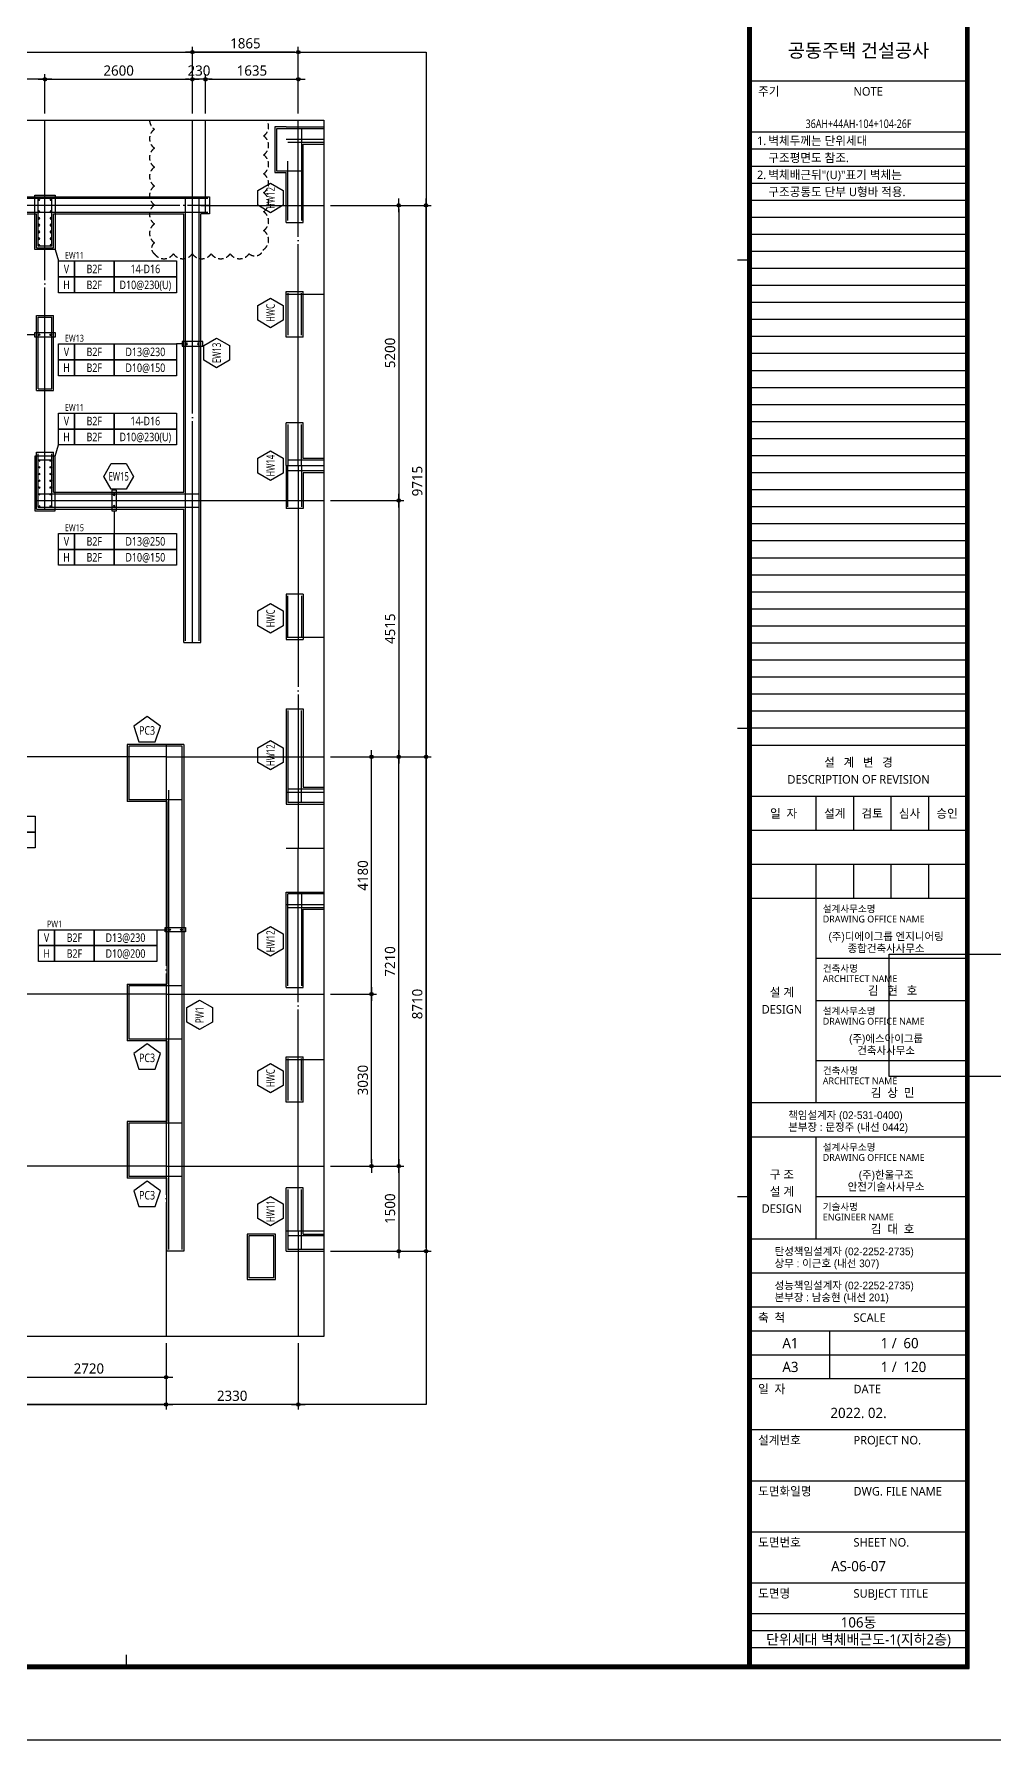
# Model space of a CAD drawing. Header units: millimetres. Extents: x 262481 to 2519995, y -394348 to 364571.
# Drawn here: x 305122 to 322032, y -352129 to -322080 of the extents above; entities that cross this region are included whole.
import ezdxf
from ezdxf.enums import TextEntityAlignment as Align
from ezdxf.xclip import XClip

# ---------------------------------------------------------------- set-up
doc = ezdxf.new("R2010")
doc.units = ezdxf.units.MM
doc.header["$LTSCALE"] = 65
doc.header["$XCLIPFRAME"] = 0
for name, pattern in [('CEN', [62, 60, -1, 0, -1]), ('FORM_고양장항A-1BL-S-성능$0$HID', [2.3, 1.5, -0.8]), ('XS-벽체$0$CEN', [62, 60, -1, 0, -1]), ('XS-벽체$0$HID', [2.3, 1.5, -0.8])]:
    doc.linetypes.add(name, pattern=pattern)
doc.layers.get('Defpoints').update_dxf_attribs({"color": 145})
for name, color, linetype in [('BAR', 2, 'Continuous'), ('BARR', 1, 'Continuous'), ('BOX', 7, 'Continuous'), ('CEN', 1, 'CEN'), ('DIM', 7, 'Continuous'), ('FORM_고양장항A-1BL-S-성능$0$FORM', 7, 'Continuous'), ('FORM_고양장항A-1BL-S-성능$0$FTEXT', 3, 'Continuous'), ('FORM_고양장항A-1BL-S-성능$0$TEXT', 3, 'Continuous'), ('FORM_고양장항A-1BL-S-성능$0$시흥장현 A-9BL(건축폼)$0$FORM TEXT', 7, 'Continuous'), ('LEADER', 7, 'Continuous'), ('M', 7, 'Continuous'), ('NAME-C', 1, 'Continuous'), ('NAME-W', 4, 'Continuous'), ('SEC', 11, 'Continuous'), ('TEXT-배근', 3, 'Continuous'), ('XS-벽체$0$BAR', 3, 'Continuous'), ('XS-벽체$0$CEN', 1, 'XS-벽체$0$CEN'), ('XS-벽체$0$WALL', 4, 'Continuous')]:
    doc.layers.add(name, color=color, linetype=linetype)
for name, color, linetype, plot in [('DEFPOINT', 144, 'Continuous', False), ('FORM_고양장항A-1BL-S-성능$0$DEFPOINT', 144, 'Continuous', False), ('XS-벽체$0$1215', 181, 'XS-벽체$0$HID', False)]:
    doc.layers.add(name, color=color, linetype=linetype, plot=plot)
doc.layers.add('TEXT', color=3, linetype='Continuous', lineweight=9)
doc.styles.add('FORM_고양장항A-1BL-S-성능$0$맑은고딕', font='malgun.ttf')
doc.styles.add('FORM_고양장항A-1BL-S-성능$0$시흥장현 A-9BL(건축폼)$0$FORM-의정부고산(건축)$0$돋움', font='Dotum.ttf')
doc.styles.add('맑은고딕', font='malgun.ttf')
doc.dimstyles.new('DIM_60', dxfattribs={"dimscale": 60, "dimtxt": 3, "dimasz": 1, "dimexe": 1.5, "dimexo": 2, "dimgap": 1, "dimtad": 1, "dimdec": 0, "dimzin": 0, "dimdsep": 46, "dimtxsty": '맑은고딕', "dimblk1": 'DIMDOT', "dimblk2": 'DIMDOT', "dimsah": 1, "dimcen": 0.09, "dimdle": 2, "dimclrd": 7, "dimclre": 7, "dimclrt": 3, "dimadec": 0, "dimazin": 0, "dimtfac": 1, "dimtdec": 0, "dimtix": 1, "dimtmove": 2, "dimatfit": 3, "dimldrblk": 'DIMDOT', "dimfxl": 0, "dimtolj": 1, "dimtzin": 0, "dimarcsym": 0})
picture_1 = doc.add_image_def('image1.jpg', size_in_pixel=(2126, 2126))

# ---------------------------------------------------------------- blocks, each defined once
blk = doc.blocks.new('XS-벽체', base_point=(1093553, 0))
at = {"layer": 'XS-벽체$0$1215'}
blk.add_lwpolyline([(99056, 525503, 0.520567), (99056, 525170, 0.520567), (99056, 524836, 0.520567), (99056, 524503, 0.520567), (99056, 524170, 0.520567), (99056, 523836, 0.520567), (99056, 523503, 0.520567), (99056, 523170, 0.520567), (99056, 522836, 0.520567), (99056, 522503, 0.520567), (99056, 522170, 0.520567), (99056, 521836, 0.520567), (99056, 521503, 0.520567), (99056, 521309, 0.520567), (99390, 521309, 0.520567), (99723, 521309, 0.520567), (100056, 521309, 0.520567), (100390, 521309, 0.520567), (100723, 521309, 0.520567), (100981, 521385, 0.520567), (100981, 521718, 0.520567), (100981, 522051, 0.520567), (100981, 522385, 0.520567), (100981, 522718, 0.520567), (100981, 523051, 0.520567), (100981, 523385, 0.520567), (100981, 523718, 0.520567), (100981, 524051, 0.520567), (100981, 524385, 0.520567), (100981, 524718, 0.520567), (100981, 525051, 0.520567), (100981, 525385, 0.520567)], format="xyb", dxfattribs=at)
at = {"layer": 'XS-벽체$0$BAR'}
for p, q in [((101206, 523513), (101206, 522773)), ((102806, 523513), (101206, 523513)), ((101646, 523513), (101646, 521893)), ((101406, 523273), (102806, 523273)), ((101406, 521893), (101406, 522943)), ((101206, 522773), (101646, 522773)), ((99996, 522283), (91606, 522283)), ((97006, 521443), (97006, 522283)), ((97246, 521443), (97246, 522283)), ((99606, 514493), (99606, 522283)), ((99846, 514493), (99846, 522283)), ((91606, 522043), (99996, 522043)), ((101406, 520613), (101406, 519873)), ((101646, 519873), (101646, 520613)), ((97006, 518933), (97006, 520193)), ((97246, 518933), (97246, 520193)), ((101406, 518303), (101406, 517578)), ((101646, 517578), (101646, 518303)), ((97006, 516843), (97006, 517783)), ((97246, 516843), (97246, 517783)), ((110771, 517673), (101406, 517673)), ((101406, 516853), (101406, 517578)), ((110771, 517483), (101406, 517483)), ((101646, 517578), (101646, 516853)), ((97006, 517083), (99846, 517083)), ((97006, 516843), (99846, 516843)), ((101406, 514543), (101406, 515283)), ((101646, 515283), (101646, 514543)), ((101406, 513263), (101406, 511643)), ((101646, 511643), (101646, 513263)), ((99546, 512633), (98606, 512633)), ((98606, 512633), (98606, 511693)), ((99546, 503768), (99546, 512633)), ((99546, 511693), (99546, 512633)), ((99306, 511863), (99306, 503768)), ((101406, 511883), (102806, 511883)), ((99546, 511693), (98606, 511693)), ((102806, 511643), (101406, 511643)), ((101406, 508413), (101406, 510033)), ((102806, 510033), (101406, 510033)), ((101646, 510033), (101646, 508413)), ((101406, 509793), (102806, 509793)), ((99546, 508413), (98606, 508413)), ((98606, 508413), (98606, 507473)), ((99546, 507473), (98606, 507473)), ((101406, 507133), (101406, 506393)), ((101646, 506393), (101646, 507133)), ((99546, 505993), (98606, 505993)), ((98606, 505993), (98606, 505053)), ((99546, 505053), (98606, 505053)), ((101406, 504823), (101406, 503768)), ((101646, 503768), (101646, 504823)), ((101161, 504008), (100721, 504008)), ((100721, 504008), (100721, 503268)), ((101161, 503268), (101161, 504008)), ((110771, 504008), (101406, 504008)), ((110771, 503768), (101406, 503768)), ((101161, 503268), (100721, 503268))]:
    blk.add_line(p, q, dxfattribs=at)
at = {"layer": 'XS-벽체$0$CEN'}
for p, q in [((99956, 522013), (99956, 531418)), ((101591, 517578), (101591, 524318)), ((101376, 523328), (103051, 523328)), ((97126, 516813), (97126, 522313)), ((99726, 514463), (99726, 522313)), ((91576, 522163), (100026, 522163)), ((101376, 520598), (103425, 520598)), ((101376, 517578), (110801, 517578)), ((101376, 517578), (110801, 517578)), ((101591, 517578), (101591, 510838)), ((96976, 516963), (99876, 516963)), ((101376, 514558), (103425, 514558)), ((99261, 512663), (99261, 503738)), ((99261, 512448), (93221, 512448)), ((101376, 511828), (103051, 511828)), ((101376, 510838), (110801, 510838)), ((101376, 510838), (110801, 510838)), ((101591, 504098), (101591, 510838)), ((101376, 509848), (103051, 509848)), ((99261, 508268), (95541, 508268)), ((101376, 507118), (103425, 507118)), ((99261, 505238), (93221, 505238)), ((101376, 504098), (110801, 504098))]:
    blk.add_line(p, q, dxfattribs=at)
at = {"layer": 'XS-벽체$0$WALL'}
for p, q in [((101376, 523543), (101176, 523543)), ((101176, 523543), (101176, 522743)), ((101376, 523543), (102536, 523543)), ((101676, 521863), (101676, 523243)), ((101676, 523243), (102836, 523243)), ((101176, 522743), (101376, 522743)), ((101376, 521863), (101376, 522743)), ((91576, 522313), (100026, 522313)), ((100026, 522313), (100026, 522013)), ((94776, 522013), (96976, 522013)), ((96976, 521413), (96976, 522013)), ((97276, 522013), (99576, 522013)), ((97276, 521413), (97276, 522013)), ((99576, 517113), (99576, 522013)), ((99876, 514463), (99876, 522013)), ((100026, 522013), (99876, 522013)), ((101376, 521863), (101676, 521863)), ((96976, 521413), (97276, 521413)), ((101376, 520643), (101676, 520643)), ((101376, 519843), (101376, 520643)), ((101676, 519843), (101676, 520643)), ((96976, 518903), (96976, 520223)), ((96976, 520223), (97276, 520223)), ((97276, 518903), (97276, 520223)), ((101676, 519843), (101376, 519843)), ((96976, 518903), (97276, 518903)), ((101676, 518333), (101376, 518333)), ((101376, 517578), (101376, 518333)), ((101676, 517703), (101676, 518333)), ((96976, 516813), (96976, 517813)), ((96976, 517813), (97276, 517813)), ((97276, 517113), (97276, 517813)), ((101376, 517578), (101376, 516823)), ((105871, 517703), (101676, 517703)), ((105871, 517453), (101676, 517453)), ((101676, 517453), (101676, 516823)), ((97276, 517113), (99576, 517113)), ((96976, 516813), (99576, 516813)), ((99576, 514463), (99576, 516813)), ((101676, 516823), (101376, 516823)), ((101676, 515313), (101376, 515313)), ((101376, 515313), (101376, 514513)), ((101676, 515313), (101676, 514513)), ((99576, 514463), (99876, 514463)), ((101376, 514513), (101676, 514513)), ((101376, 513293), (101676, 513293)), ((101376, 513293), (101376, 511613)), ((101676, 513293), (101676, 511913)), ((99576, 512663), (98576, 512663)), ((98576, 512663), (98576, 511663)), ((99576, 512663), (99576, 503738)), ((101676, 511913), (102836, 511913)), ((99276, 511663), (98576, 511663)), ((99276, 511663), (99276, 508443)), ((101376, 511613), (102536, 511613)), ((101376, 508383), (101376, 510063)), ((101376, 510063), (102536, 510063)), ((101676, 508383), (101676, 509763)), ((101676, 509763), (102836, 509763)), ((98576, 508443), (99276, 508443)), ((98576, 508443), (98576, 507443)), ((101376, 508383), (101676, 508383)), ((99276, 507443), (98576, 507443)), ((99276, 507443), (99276, 506023)), ((101376, 507163), (101676, 507163)), ((101376, 506363), (101376, 507163)), ((101676, 506363), (101676, 507163)), ((101676, 506363), (101376, 506363)), ((98576, 506023), (98576, 505023)), ((99276, 506023), (98576, 506023)), ((99276, 505023), (98576, 505023)), ((99276, 503738), (99276, 505023)), ((101676, 504853), (101376, 504853)), ((101376, 503738), (101376, 504853)), ((101676, 504038), (101676, 504853)), ((101191, 504038), (100691, 504038)), ((100691, 504038), (100691, 503238)), ((101191, 503238), (101191, 504038)), ((101676, 504038), (105871, 504038)), ((99576, 503738), (99276, 503738)), ((101376, 503738), (108491, 503738)), ((100691, 503238), (101191, 503238))]:
    blk.add_line(p, q, dxfattribs=at)
blk = doc.blocks.new('DIMDOT')
at = {"layer": 'DIM', "linetype": 'Continuous'}
blk.add_line((-2, 0), (2, 0), dxfattribs=at)
for radius in [0.5, 0.25]:
    blk.add_circle((0, 0), radius, dxfattribs=at)
blk = doc.blocks.new('*D189')
at = {"layer": 'Defpoints', "color": 0, "linetype": 'Continuous', "transparency": 16777216}
for p in [(301407, -345021), (307447, -345021), (307447, -346221)]:
    blk.add_point(p, dxfattribs=at)
at = {"layer": 'DIM', "color": 7, "linetype": 'Continuous', "lineweight": -2, "transparency": 16777216}
for p, q in [((301407, -345141), (301407, -346311)), ((307447, -345141), (307447, -346311)), ((301467, -346221), (307387, -346221))]:
    blk.add_line(p, q, dxfattribs=at)
at = {"layer": 'DIM', "color": 7, "linetype": 'Continuous', "lineweight": -2, "transparency": 16777216, "xscale": 60, "yscale": 60, "zscale": 60, "rotation": 180}
blk.add_blockref('DIMDOT', (301407, -346221), dxfattribs=at)
at = {"layer": 'DIM', "color": 7, "linetype": 'Continuous', "lineweight": -2, "transparency": 16777216, "xscale": 60, "yscale": 60, "zscale": 60}
blk.add_blockref('DIMDOT', (307447, -346221), dxfattribs=at)
at = {"layer": 'DIM', "color": 3, "linetype": 'Continuous', "transparency": 16777216, "insert": (304427, -346068), "char_height": 180, "attachment_point": 5, "style": '맑은고딕'}
blk.add_mtext('\\A1;6040', dxfattribs=at)
blk = doc.blocks.new('*D190')
at = {"layer": 'Defpoints', "color": 0, "linetype": 'Continuous', "transparency": 16777216}
for p in [(304727, -345021), (307447, -345021), (307447, -345741)]:
    blk.add_point(p, dxfattribs=at)
at = {"layer": 'DIM', "color": 7, "linetype": 'Continuous', "lineweight": -2, "transparency": 16777216}
for p, q in [((304727, -345141), (304727, -345831)), ((307447, -345141), (307447, -345831)), ((304787, -345741), (307387, -345741))]:
    blk.add_line(p, q, dxfattribs=at)
at = {"layer": 'DIM', "color": 7, "linetype": 'Continuous', "lineweight": -2, "transparency": 16777216, "xscale": 60, "yscale": 60, "zscale": 60, "rotation": 180}
blk.add_blockref('DIMDOT', (304727, -345741), dxfattribs=at)
at = {"layer": 'DIM', "color": 7, "linetype": 'Continuous', "lineweight": -2, "transparency": 16777216, "xscale": 60, "yscale": 60, "zscale": 60}
blk.add_blockref('DIMDOT', (307447, -345741), dxfattribs=at)
at = {"layer": 'DIM', "color": 3, "linetype": 'Continuous', "transparency": 16777216, "insert": (306087, -345588), "char_height": 180, "attachment_point": 5, "style": '맑은고딕'}
blk.add_mtext('\\A1;2720', dxfattribs=at)
blk = doc.blocks.new('*D192')
at = {"layer": 'Defpoints', "color": 0, "linetype": 'Continuous', "transparency": 16777216}
for p in [(307447, -345021), (309777, -345021), (307447, -346221)]:
    blk.add_point(p, dxfattribs=at)
at = {"layer": 'DIM', "color": 7, "linetype": 'Continuous', "lineweight": -2, "transparency": 16777216}
for p, q in [((307447, -345141), (307447, -346311)), ((309777, -345141), (309777, -346311)), ((309717, -346221), (307507, -346221))]:
    blk.add_line(p, q, dxfattribs=at)
at = {"layer": 'DIM', "color": 7, "linetype": 'Continuous', "lineweight": -2, "transparency": 16777216, "xscale": 60, "yscale": 60, "zscale": 60, "rotation": 180}
blk.add_blockref('DIMDOT', (307447, -346221), dxfattribs=at)
at = {"layer": 'DIM', "color": 7, "linetype": 'Continuous', "lineweight": -2, "transparency": 16777216, "xscale": 60, "yscale": 60, "zscale": 60}
blk.add_blockref('DIMDOT', (309777, -346221), dxfattribs=at)
at = {"layer": 'DIM', "color": 3, "linetype": 'Continuous', "transparency": 16777216, "insert": (308612, -346068), "char_height": 180, "attachment_point": 5, "style": '맑은고딕'}
blk.add_mtext('\\A1;2330', dxfattribs=at)
blk = doc.blocks.new('*D193')
at = {"layer": 'Defpoints', "color": 0, "linetype": 'Continuous', "transparency": 16777216}
for p in [(310227, -334811), (312027, -334811), (310227, -343521)]:
    blk.add_point(p, dxfattribs=at)
at = {"layer": 'DIM', "color": 7, "linetype": 'Continuous', "lineweight": -2, "transparency": 16777216}
for p, q in [((310347, -334811), (312117, -334811)), ((312027, -343461), (312027, -334871)), ((310347, -343521), (312117, -343521))]:
    blk.add_line(p, q, dxfattribs=at)
at = {"layer": 'DIM', "color": 7, "linetype": 'Continuous', "lineweight": -2, "transparency": 16777216, "xscale": 60, "yscale": 60, "zscale": 60}
for p, rotation in [((312027, -334811), 90), ((312027, -343521), 270)]:
    blk.add_blockref('DIMDOT', p, dxfattribs=dict(at, rotation=rotation))
at = {"layer": 'DIM', "color": 3, "linetype": 'Continuous', "transparency": 16777216, "insert": (311874, -339166), "char_height": 180, "attachment_point": 5, "rotation": 90, "style": '맑은고딕'}
blk.add_mtext('\\A1;8710', dxfattribs=at)
blk = doc.blocks.new('*D194')
at = {"layer": 'Defpoints', "color": 0, "linetype": 'Continuous', "transparency": 16777216}
for p in [(310227, -334811), (311547, -334811), (310227, -342021)]:
    blk.add_point(p, dxfattribs=at)
at = {"layer": 'DIM', "color": 7, "linetype": 'Continuous', "lineweight": -2, "transparency": 16777216}
for p, q in [((310347, -334811), (311637, -334811)), ((311547, -341961), (311547, -334871)), ((310347, -342021), (311637, -342021))]:
    blk.add_line(p, q, dxfattribs=at)
at = {"layer": 'DIM', "color": 7, "linetype": 'Continuous', "lineweight": -2, "transparency": 16777216, "xscale": 60, "yscale": 60, "zscale": 60}
for p, rotation in [((311547, -334811), 90), ((311547, -342021), 270)]:
    blk.add_blockref('DIMDOT', p, dxfattribs=dict(at, rotation=rotation))
at = {"layer": 'DIM', "color": 3, "linetype": 'Continuous', "transparency": 16777216, "insert": (311394, -338416), "char_height": 180, "attachment_point": 5, "rotation": 90, "style": '맑은고딕'}
blk.add_mtext('\\A1;7210', dxfattribs=at)
blk = doc.blocks.new('*D195')
at = {"layer": 'Defpoints', "color": 0, "linetype": 'Continuous', "transparency": 16777216}
for p in [(310227, -342021), (310227, -343521), (311547, -343521)]:
    blk.add_point(p, dxfattribs=at)
at = {"layer": 'DIM', "color": 7, "linetype": 'Continuous', "lineweight": -2, "transparency": 16777216}
for p, q in [((310347, -342021), (311637, -342021)), ((311547, -342081), (311547, -343461)), ((310347, -343521), (311637, -343521))]:
    blk.add_line(p, q, dxfattribs=at)
at = {"layer": 'DIM', "color": 7, "linetype": 'Continuous', "lineweight": -2, "transparency": 16777216, "xscale": 60, "yscale": 60, "zscale": 60}
for p, rotation in [((311547, -342021), 90), ((311547, -343521), 270)]:
    blk.add_blockref('DIMDOT', p, dxfattribs=dict(at, rotation=rotation))
at = {"layer": 'DIM', "color": 3, "linetype": 'Continuous', "transparency": 16777216, "insert": (311394, -342771), "char_height": 180, "attachment_point": 5, "rotation": 90, "style": '맑은고딕'}
blk.add_mtext('\\A1;1500', dxfattribs=at)
blk = doc.blocks.new('*D196')
at = {"layer": 'Defpoints', "color": 0, "linetype": 'Continuous', "transparency": 16777216}
for p in [(310227, -338991), (311067, -338991), (310227, -342021)]:
    blk.add_point(p, dxfattribs=at)
at = {"layer": 'DIM', "color": 7, "linetype": 'Continuous', "lineweight": -2, "transparency": 16777216}
for p, q in [((310347, -338991), (311157, -338991)), ((311067, -341961), (311067, -339051)), ((310347, -342021), (311157, -342021))]:
    blk.add_line(p, q, dxfattribs=at)
at = {"layer": 'DIM', "color": 7, "linetype": 'Continuous', "lineweight": -2, "transparency": 16777216, "xscale": 60, "yscale": 60, "zscale": 60}
for p, rotation in [((311067, -338991), 90), ((311067, -342021), 270)]:
    blk.add_blockref('DIMDOT', p, dxfattribs=dict(at, rotation=rotation))
at = {"layer": 'DIM', "color": 3, "linetype": 'Continuous', "transparency": 16777216, "insert": (310914, -340506), "char_height": 180, "attachment_point": 5, "rotation": 90, "style": '맑은고딕'}
blk.add_mtext('\\A1;3030', dxfattribs=at)
blk = doc.blocks.new('*D197')
at = {"layer": 'Defpoints', "color": 0, "linetype": 'Continuous', "transparency": 16777216}
for p in [(310227, -334811), (311067, -334811), (310227, -338991)]:
    blk.add_point(p, dxfattribs=at)
at = {"layer": 'DIM', "color": 7, "linetype": 'Continuous', "lineweight": -2, "transparency": 16777216}
for p, q in [((310347, -334811), (311157, -334811)), ((311067, -338931), (311067, -334871)), ((310347, -338991), (311157, -338991))]:
    blk.add_line(p, q, dxfattribs=at)
at = {"layer": 'DIM', "color": 7, "linetype": 'Continuous', "lineweight": -2, "transparency": 16777216, "xscale": 60, "yscale": 60, "zscale": 60}
for p, rotation in [((311067, -334811), 90), ((311067, -338991), 270)]:
    blk.add_blockref('DIMDOT', p, dxfattribs=dict(at, rotation=rotation))
at = {"layer": 'DIM', "color": 3, "linetype": 'Continuous', "transparency": 16777216, "insert": (310914, -336901), "char_height": 180, "attachment_point": 5, "rotation": 90, "style": '맑은고딕'}
blk.add_mtext('\\A1;4180', dxfattribs=at)
blk = doc.blocks.new('*D209')
at = {"layer": 'Defpoints', "color": 0, "linetype": 'Continuous', "transparency": 16777216}
for p in [(307912, -322396), (299912, -323596), (307912, -323596)]:
    blk.add_point(p, dxfattribs=at)
at = {"layer": 'DIM', "color": 7, "linetype": 'Continuous', "lineweight": -2, "transparency": 16777216}
for p, q in [((299912, -323476), (299912, -322306)), ((299972, -322396), (307852, -322396)), ((307912, -323476), (307912, -322306))]:
    blk.add_line(p, q, dxfattribs=at)
at = {"layer": 'DIM', "color": 7, "linetype": 'Continuous', "lineweight": -2, "transparency": 16777216, "xscale": 60, "yscale": 60, "zscale": 60, "rotation": 180}
blk.add_blockref('DIMDOT', (299912, -322396), dxfattribs=at)
at = {"layer": 'DIM', "color": 7, "linetype": 'Continuous', "lineweight": -2, "transparency": 16777216, "xscale": 60, "yscale": 60, "zscale": 60}
blk.add_blockref('DIMDOT', (307912, -322396), dxfattribs=at)
at = {"layer": 'DIM', "color": 3, "linetype": 'Continuous', "transparency": 16777216, "insert": (303912, -322243), "char_height": 180, "attachment_point": 5, "style": '맑은고딕'}
blk.add_mtext('\\A1;8000', dxfattribs=at)
blk = doc.blocks.new('*D210')
at = {"layer": 'Defpoints', "color": 0, "linetype": 'Continuous', "transparency": 16777216}
for p in [(307912, -322876), (305312, -323596), (307912, -323596)]:
    blk.add_point(p, dxfattribs=at)
at = {"layer": 'DIM', "color": 7, "linetype": 'Continuous', "lineweight": -2, "transparency": 16777216}
for p, q in [((305312, -323476), (305312, -322786)), ((305372, -322876), (307852, -322876)), ((307912, -323476), (307912, -322786))]:
    blk.add_line(p, q, dxfattribs=at)
at = {"layer": 'DIM', "color": 7, "linetype": 'Continuous', "lineweight": -2, "transparency": 16777216, "xscale": 60, "yscale": 60, "zscale": 60, "rotation": 180}
blk.add_blockref('DIMDOT', (305312, -322876), dxfattribs=at)
at = {"layer": 'DIM', "color": 7, "linetype": 'Continuous', "lineweight": -2, "transparency": 16777216, "xscale": 60, "yscale": 60, "zscale": 60}
blk.add_blockref('DIMDOT', (307912, -322876), dxfattribs=at)
at = {"layer": 'DIM', "color": 3, "linetype": 'Continuous', "transparency": 16777216, "insert": (306612, -322723), "char_height": 180, "attachment_point": 5, "style": '맑은고딕'}
blk.add_mtext('\\A1;2600', dxfattribs=at)
blk = doc.blocks.new('*D211')
at = {"layer": 'Defpoints', "color": 0, "linetype": 'Continuous', "transparency": 16777216}
for p in [(302812, -322876), (302812, -323596), (305312, -323596)]:
    blk.add_point(p, dxfattribs=at)
at = {"layer": 'DIM', "color": 7, "linetype": 'Continuous', "lineweight": -2, "transparency": 16777216}
for p, q in [((302812, -323476), (302812, -322786)), ((305252, -322876), (302872, -322876)), ((305312, -323476), (305312, -322786))]:
    blk.add_line(p, q, dxfattribs=at)
at = {"layer": 'DIM', "color": 7, "linetype": 'Continuous', "lineweight": -2, "transparency": 16777216, "xscale": 60, "yscale": 60, "zscale": 60, "rotation": 180}
blk.add_blockref('DIMDOT', (302812, -322876), dxfattribs=at)
at = {"layer": 'DIM', "color": 7, "linetype": 'Continuous', "lineweight": -2, "transparency": 16777216, "xscale": 60, "yscale": 60, "zscale": 60}
blk.add_blockref('DIMDOT', (305312, -322876), dxfattribs=at)
at = {"layer": 'DIM', "color": 3, "linetype": 'Continuous', "transparency": 16777216, "insert": (304062, -322723), "char_height": 180, "attachment_point": 5, "style": '맑은고딕'}
blk.add_mtext('\\A1;2500', dxfattribs=at)
blk = doc.blocks.new('*D212')
at = {"layer": 'Defpoints', "color": 0, "linetype": 'Continuous', "transparency": 16777216}
for p in [(307912, -322396), (307912, -323596), (309777, -323596)]:
    blk.add_point(p, dxfattribs=at)
at = {"layer": 'DIM', "color": 7, "linetype": 'Continuous', "lineweight": -2, "transparency": 16777216}
for p, q in [((307912, -323476), (307912, -322306)), ((309717, -322396), (307972, -322396)), ((309777, -323476), (309777, -322306))]:
    blk.add_line(p, q, dxfattribs=at)
at = {"layer": 'DIM', "color": 7, "linetype": 'Continuous', "lineweight": -2, "transparency": 16777216, "xscale": 60, "yscale": 60, "zscale": 60, "rotation": 180}
blk.add_blockref('DIMDOT', (307912, -322396), dxfattribs=at)
at = {"layer": 'DIM', "color": 7, "linetype": 'Continuous', "lineweight": -2, "transparency": 16777216, "xscale": 60, "yscale": 60, "zscale": 60}
blk.add_blockref('DIMDOT', (309777, -322396), dxfattribs=at)
at = {"layer": 'DIM', "color": 3, "linetype": 'Continuous', "transparency": 16777216, "insert": (308845, -322243), "char_height": 180, "attachment_point": 5, "style": '맑은고딕'}
blk.add_mtext('\\A1;1865', dxfattribs=at)
blk = doc.blocks.new('*D213')
at = {"layer": 'Defpoints', "color": 0, "linetype": 'Continuous', "transparency": 16777216}
for p in [(307912, -322876), (307912, -323596), (308142, -323596)]:
    blk.add_point(p, dxfattribs=at)
at = {"layer": 'DIM', "color": 7, "linetype": 'Continuous', "lineweight": -2, "transparency": 16777216}
for p, q in [((307852, -322876), (307792, -322876)), ((307912, -323476), (307912, -322786)), ((308142, -322876), (307912, -322876)), ((308142, -323476), (308142, -322786)), ((308202, -322876), (308262, -322876))]:
    blk.add_line(p, q, dxfattribs=at)
at = {"layer": 'DIM', "color": 7, "linetype": 'Continuous', "lineweight": -2, "transparency": 16777216, "xscale": 60, "yscale": 60, "zscale": 60}
blk.add_blockref('DIMDOT', (307912, -322876), dxfattribs=at)
at = {"layer": 'DIM', "color": 7, "linetype": 'Continuous', "lineweight": -2, "transparency": 16777216, "xscale": 60, "yscale": 60, "zscale": 60, "rotation": 180}
blk.add_blockref('DIMDOT', (308142, -322876), dxfattribs=at)
at = {"layer": 'DIM', "color": 3, "linetype": 'Continuous', "transparency": 16777216, "insert": (308027, -322723), "char_height": 180, "attachment_point": 5, "style": '맑은고딕'}
blk.add_mtext('\\A1;230', dxfattribs=at)
blk = doc.blocks.new('*D214')
at = {"layer": 'Defpoints', "color": 0, "linetype": 'Continuous', "transparency": 16777216}
for p in [(309777, -322876), (308142, -323596), (309777, -323596)]:
    blk.add_point(p, dxfattribs=at)
at = {"layer": 'DIM', "color": 7, "linetype": 'Continuous', "lineweight": -2, "transparency": 16777216}
for p, q in [((308142, -323476), (308142, -322786)), ((308202, -322876), (309717, -322876)), ((309777, -323476), (309777, -322786))]:
    blk.add_line(p, q, dxfattribs=at)
at = {"layer": 'DIM', "color": 7, "linetype": 'Continuous', "lineweight": -2, "transparency": 16777216, "xscale": 60, "yscale": 60, "zscale": 60, "rotation": 180}
blk.add_blockref('DIMDOT', (308142, -322876), dxfattribs=at)
at = {"layer": 'DIM', "color": 7, "linetype": 'Continuous', "lineweight": -2, "transparency": 16777216, "xscale": 60, "yscale": 60, "zscale": 60}
blk.add_blockref('DIMDOT', (309777, -322876), dxfattribs=at)
at = {"layer": 'DIM', "color": 3, "linetype": 'Continuous', "transparency": 16777216, "insert": (308960, -322723), "char_height": 180, "attachment_point": 5, "style": '맑은고딕'}
blk.add_mtext('\\A1;1635', dxfattribs=at)
blk = doc.blocks.new('*D253')
at = {"layer": 'Defpoints', "color": 0, "linetype": 'Continuous', "transparency": 16777216}
for p in [(310227, -325096), (312027, -325096), (310227, -334811)]:
    blk.add_point(p, dxfattribs=at)
at = {"layer": 'DIM', "color": 7, "linetype": 'Continuous', "lineweight": -2, "transparency": 16777216}
for p, q in [((310347, -325096), (312117, -325096)), ((312027, -334751), (312027, -325156)), ((310347, -334811), (312117, -334811))]:
    blk.add_line(p, q, dxfattribs=at)
at = {"layer": 'DIM', "color": 7, "linetype": 'Continuous', "lineweight": -2, "transparency": 16777216, "xscale": 60, "yscale": 60, "zscale": 60}
for p, rotation in [((312027, -325096), 90), ((312027, -334811), 270)]:
    blk.add_blockref('DIMDOT', p, dxfattribs=dict(at, rotation=rotation))
at = {"layer": 'DIM', "color": 3, "linetype": 'Continuous', "transparency": 16777216, "insert": (311874, -329954), "char_height": 180, "attachment_point": 5, "rotation": 90, "style": '맑은고딕'}
blk.add_mtext('\\A1;9715', dxfattribs=at)
blk = doc.blocks.new('*D254')
at = {"layer": 'Defpoints', "color": 0, "linetype": 'Continuous', "transparency": 16777216}
for p in [(310227, -325096), (310227, -330296), (311547, -330296)]:
    blk.add_point(p, dxfattribs=at)
at = {"layer": 'DIM', "color": 7, "linetype": 'Continuous', "lineweight": -2, "transparency": 16777216}
for p, q in [((310347, -325096), (311637, -325096)), ((311547, -325156), (311547, -330236)), ((310347, -330296), (311637, -330296))]:
    blk.add_line(p, q, dxfattribs=at)
at = {"layer": 'DIM', "color": 7, "linetype": 'Continuous', "lineweight": -2, "transparency": 16777216, "xscale": 60, "yscale": 60, "zscale": 60}
for p, rotation in [((311547, -325096), 90), ((311547, -330296), 270)]:
    blk.add_blockref('DIMDOT', p, dxfattribs=dict(at, rotation=rotation))
at = {"layer": 'DIM', "color": 3, "linetype": 'Continuous', "transparency": 16777216, "insert": (311394, -327696), "char_height": 180, "attachment_point": 5, "rotation": 90, "style": '맑은고딕'}
blk.add_mtext('\\A1;5200', dxfattribs=at)
blk = doc.blocks.new('*D264')
at = {"layer": 'Defpoints', "color": 0, "linetype": 'Continuous', "transparency": 16777216}
for p in [(310227, -330296), (310227, -334811), (311547, -334811)]:
    blk.add_point(p, dxfattribs=at)
at = {"layer": 'DIM', "color": 7, "linetype": 'Continuous', "lineweight": -2, "transparency": 16777216}
for p, q in [((310347, -330296), (311637, -330296)), ((311547, -330356), (311547, -334751)), ((310347, -334811), (311637, -334811))]:
    blk.add_line(p, q, dxfattribs=at)
at = {"layer": 'DIM', "color": 7, "linetype": 'Continuous', "lineweight": -2, "transparency": 16777216, "xscale": 60, "yscale": 60, "zscale": 60}
for p, rotation in [((311547, -330296), 90), ((311547, -334811), 270)]:
    blk.add_blockref('DIMDOT', p, dxfattribs=dict(at, rotation=rotation))
at = {"layer": 'DIM', "color": 3, "linetype": 'Continuous', "transparency": 16777216, "insert": (311394, -332554), "char_height": 180, "attachment_point": 5, "rotation": 90, "style": '맑은고딕'}
blk.add_mtext('\\A1;4515', dxfattribs=at)
blk = doc.blocks.new('주기')
at = {"layer": 'TEXT', "style": '맑은고딕'}
for s, p in [('1.', (100, -150)), ('벽체두께는 단위세대', (300, -150)), ('구조평면도 참조.', (300, -450)), ('2.', (100, -750)), ('벽체배근뒤"(U)"표기 벽체는 ', (300, -750)), ('구조공통도 단부 U형바 적용.', (300, -1050))]:
    blk.add_text(s, height=150, dxfattribs=at).set_placement(p, align=Align.MIDDLE_LEFT)
blk = doc.blocks.new('BAR')
at = {"layer": 'BARR'}
h = blk.add_hatch(color=256, dxfattribs=at)
edge = h.paths.add_edge_path()
edge.add_arc((0, 0), 15, 0, 360)
blk.add_circle((0, 0), 15, dxfattribs=at)
blk = doc.blocks.new('FORM_고양장항A-1BL-S-성능')
at = {"layer": 'FORM_고양장항A-1BL-S-성능$0$DEFPOINT', "linetype": 'FORM_고양장항A-1BL-S-성능$0$HID'}
for p, q in [((820, 467), (757, 467)), ((820, 457), (757, 457)), ((820, 447), (757, 447)), ((820, 437), (757, 437)), ((820, 427), (757, 427)), ((820, 417), (757, 417)), ((820, 407), (757, 407)), ((820, 397), (757, 397)), ((820, 387), (757, 387)), ((820, 377), (757, 377)), ((820, 367), (757, 367)), ((820, 357), (757, 357)), ((820, 347), (757, 347)), ((820, 337), (757, 337)), ((820, 327), (757, 327)), ((820, 317), (757, 317)), ((820, 307), (757, 307)), ((820, 297), (757, 297)), ((820, 37), (757, 37)), ((820, 32), (757, 32)), ((820, 27), (757, 27))]:
    blk.add_line(p, q, dxfattribs=at)
at = {"layer": 'FORM_고양장항A-1BL-S-성능$0$DEFPOINT', "color": 1}
for p, q in [((753, 434.5), (756, 434.5)), ((753, 297), (756, 297)), ((753, 159.5), (756, 159.5)), ((573.5, 22), (573.5, 25))]:
    blk.add_line(p, q, dxfattribs=at)
at = {"layer": 'FORM_고양장항A-1BL-S-성능$0$DEFPOINT'}
blk.add_lwpolyline([(0, 594), (0, 0), (841, 0), (841, 594), (0, 594)], dxfattribs=at)
at = {"layer": 'FORM_고양장항A-1BL-S-성능$0$FORM'}
for p, q in [((820, 487), (757, 487)), ((820, 472), (757, 472)), ((820, 462), (757, 462)), ((820, 452), (757, 452)), ((820, 442), (757, 442)), ((820, 432), (757, 432)), ((820, 422), (757, 422)), ((820, 412), (757, 412)), ((820, 402), (757, 402)), ((820, 392), (757, 392)), ((820, 382), (757, 382)), ((820, 372), (757, 372)), ((820, 362), (757, 362)), ((820, 352), (757, 352)), ((820, 342), (757, 342)), ((820, 332), (757, 332)), ((820, 322), (757, 322)), ((820, 312), (757, 312)), ((820, 302), (757, 302)), ((820, 292), (757, 292)), ((820, 292), (757, 292)), ((820, 277), (757, 277)), ((776, 277), (776, 267)), ((787, 277), (787, 267)), ((798, 277), (798, 267)), ((809, 277), (809, 267)), ((820, 267), (757, 267)), ((820, 257), (757, 257)), ((776, 257), (776, 247)), ((787, 257), (787, 247)), ((798, 257), (798, 247)), ((809, 257), (809, 247)), ((820, 247), (757, 247)), ((776, 247), (776, 187)), ((776, 229.5), (820, 229.5)), ((820, 217), (776, 217)), ((776, 199.5), (820, 199.5)), ((820, 187), (757, 187)), ((820, 177), (757, 177)), ((776, 177), (776, 147)), ((776, 159.5), (820, 159.5)), ((820, 147), (757, 147)), ((820, 137), (757, 137)), ((820, 127), (757, 127)), ((820, 127), (757, 127)), ((820, 120), (757, 120)), ((780, 120), (780, 106)), ((820, 113), (757, 113)), ((820, 106), (757, 106)), ((820, 91), (757, 91)), ((820, 76), (757, 76)), ((820, 61), (757, 61)), ((820, 46), (757, 46))]:
    blk.add_line(p, q, dxfattribs=at)
for points in [[(25, 573), (25, 21), (757, 21), (757, 573)], [(26, 572), (26, 22), (756, 22), (756, 572)], [(757, 572), (757, 22), (820, 22), (820, 572)]]:
    blk.add_lwpolyline(points, close=True, dxfattribs=at)
at = {"layer": 'FORM_고양장항A-1BL-S-성능$0$FORM', "const_width": 1}
blk.add_lwpolyline([(25.5, 572.5), (25.5, 21.5), (756.5, 21.5), (756.5, 572.5)], close=True, dxfattribs=at)
blk.add_lwpolyline([(757, 21.5), (820.5, 21.5), (820.5, 572.5), (757, 572.5)], dxfattribs=at)
at = {"layer": 'FORM_고양장항A-1BL-S-성능$0$FORM'}
blk.add_lwpolyline([(757, 21), (821, 21), (821, 573), (757, 573)], dxfattribs=at)
at = {"layer": 'FORM_고양장항A-1BL-S-성능$0$FTEXT', "style": 'FORM_고양장항A-1BL-S-성능$0$맑은고딕'}
for s, height, p in [('주기', 2.5, (759, 484)), ('NOTE', 2.5, (787, 484)), ('설계사무소명', 2, (778, 244)), ('DRAWING OFFICE NAME', 2, (778, 241)), ('건축사명', 2, (778, 226.5)), ('ARCHITECT NAME', 2, (778, 223.5)), ('설계사무소명', 2, (778, 214)), ('DRAWING OFFICE NAME', 2, (778, 211)), ('건축사명', 2, (778, 196.5)), ('ARCHITECT NAME', 2, (778, 193.5)), ('설계사무소명', 2, (778, 174)), ('DRAWING OFFICE NAME', 2, (778, 171)), ('기술사명', 2, (778, 156.5)), ('ENGINEER NAME', 2, (778, 153.5)), ('축  척', 2.5, (759, 124)), ('SCALE', 2.5, (787, 124)), ('1 /', 3, (795, 116.5)), ('1 /', 3, (795, 109.5)), ('일  자', 2.5, (759, 103)), ('DATE', 2.5, (787, 103)), ('설계번호', 2.5, (759, 88)), ('PROJECT NO.', 2.5, (787, 88)), ('도면화일명', 2.5, (759, 73)), ('DWG. FILE NAME', 2.5, (787, 73)), ('도면번호', 2.5, (759, 58)), ('SHEET NO.', 2.5, (787, 58)), ('도면명', 2.5, (759, 43)), ('SUBJECT TITLE', 2.5, (787, 43))]:
    blk.add_text(s, height=height, dxfattribs=at).set_placement(p, align=Align.MIDDLE_LEFT)
for s, height, p in [('설   계   변   경', 2.5, (788.5, 287)), ('DESCRIPTION OF REVISION', 2.5, (788.5, 282)), ('일  자', 2.5, (766.5, 272)), ('설계', 2.5, (781.5, 272)), ('검토', 2.5, (792.5, 272)), ('심사', 2.5, (803.5, 272)), ('승인', 2.5, (814.5, 272)), ('설 계', 2.5, (766, 219.5)), ('김   현   호', 2.5, (798.5, 220)), ('DESIGN', 2.5, (766, 214.5)), ('김  상  민', 2.5, (798.5, 190)), ('구 조', 2.5, (766, 166)), ('설 계', 2.5, (766, 161)), ('DESIGN', 2.5, (766, 156)), ('김  대  호', 2.5, (798.5, 150)), ('A1', 3, (768.5, 116.5)), ('A3', 3, (768.5, 109.5)), ('2022. 02.', 3, (788.5, 96))]:
    blk.add_text(s, height=height, dxfattribs=at).set_placement(p, align=Align.MIDDLE_CENTER)
at = {"layer": 'FORM_고양장항A-1BL-S-성능$0$TEXT', "color": 6, "style": 'FORM_고양장항A-1BL-S-성능$0$맑은고딕'}
blk.add_text('공동주택 건설공사', height=4, dxfattribs=at).set_placement((788.5, 496), align=Align.MIDDLE_CENTER)
at = {"layer": 'FORM_고양장항A-1BL-S-성능$0$시흥장현 A-9BL(건축폼)$0$FORM TEXT', "color": 3, "style": 'FORM_고양장항A-1BL-S-성능$0$시흥장현 A-9BL(건축폼)$0$FORM-의정부고산(건축)$0$돋움'}
for s, p in [('(주)디에이그룹 엔지니어링', (796.59, 235.91)), ('종합건축사사무소', (796.59, 232.41)), ('(주)에스아이그룹', (796.59, 205.91)), ('건축사사무소', (796.59, 202.41)), ('(주)한울구조', (796.59, 165.91)), ('안전기술사사무소', (796.59, 162.41))]:
    blk.add_text(s, height=2.25, dxfattribs=at).set_placement(p, align=Align.MIDDLE_CENTER)
for s, p in [('본부장 : 문정주 (내선 0442)', (767.85, 178.79)), ('책임설계자 (02-531-0400)', (767.85, 182.29)), ('상무 : 이근호 (내선 307)', (763.85, 138.79)), ('탄성책임설계자 (02-2252-2735)', (763.85, 142.29)), ('성능책임설계자 (02-2252-2735)', (763.85, 132.29)), ('본부장 : 남숭현 (내선 201)', (763.85, 128.79))]:
    blk.add_text(s, height=2.25, dxfattribs=at).set_placement(p)
at = {"color": 7, "true_color": 0xffffff}
image = blk.add_image(picture_1, insert=(797.45, 194.73), size_in_units=(36, 36), dxfattribs=at)
image.dxf.flags = 7

msp = doc.modelspace()

# ---------------------------------------------------------------- linework, layer by layer
at = {"layer": 'BAR'}
for p, q in [((305432.4, -325816.3), (305192.4, -325816.3)), ((305192.4, -327066.3), (305432.4, -327066.3)), ((305192.4, -328326.3), (305432.4, -328326.3)), ((305192.4, -329576.3), (305432.4, -329576.3))]:
    msp.add_line(p, q, dxfattribs=at)
at = {"layer": 'BOX'}
for points in [[(305832.4, -326076.3), (305832.4, -326356.3), (305552.4, -326356.3), (305552.4, -326076.3)], [(306532.4, -326076.3), (306532.4, -326356.3), (305832.4, -326356.3), (305832.4, -326076.3)], [(307632.4, -326076.3), (307632.4, -326356.3), (306532.4, -326356.3), (306532.4, -326076.3)], [(305832.4, -326356.3), (305832.4, -326636.3), (305552.4, -326636.3), (305552.4, -326356.3)], [(306532.4, -326356.3), (306532.4, -326636.3), (305832.4, -326636.3), (305832.4, -326356.3)], [(307632.4, -326356.3), (307632.4, -326636.3), (306532.4, -326636.3), (306532.4, -326356.3)], [(305832.4, -327537.1), (305832.4, -327817.1), (305552.4, -327817.1), (305552.4, -327537.1)], [(305832.4, -327817.1), (305832.4, -328097.1), (305552.4, -328097.1), (305552.4, -327817.1)], [(306532.4, -327537.1), (306532.4, -327817.1), (305832.4, -327817.1), (305832.4, -327537.1)], [(306532.4, -327817.1), (306532.4, -328097.1), (305832.4, -328097.1), (305832.4, -327817.1)], [(307632.4, -327537.1), (307632.4, -327817.1), (306532.4, -327817.1), (306532.4, -327537.1)], [(307632.4, -327817.1), (307632.4, -328097.1), (306532.4, -328097.1), (306532.4, -327817.1)], [(305832.4, -328756.3), (305832.4, -329036.3), (305552.4, -329036.3), (305552.4, -328756.3)], [(305832.4, -329036.3), (305832.4, -329316.3), (305552.4, -329316.3), (305552.4, -329036.3)], [(306532.4, -328756.3), (306532.4, -329036.3), (305832.4, -329036.3), (305832.4, -328756.3)], [(306532.4, -329036.3), (306532.4, -329316.3), (305832.4, -329316.3), (305832.4, -329036.3)], [(307632.4, -328756.3), (307632.4, -329036.3), (306532.4, -329036.3), (306532.4, -328756.3)], [(307632.4, -329036.3), (307632.4, -329316.3), (306532.4, -329316.3), (306532.4, -329036.3)], [(305832.4, -330876.3), (305832.4, -331156.3), (305552.4, -331156.3), (305552.4, -330876.3)], [(306532.4, -330876.3), (306532.4, -331156.3), (305832.4, -331156.3), (305832.4, -330876.3)], [(307632.4, -330876.3), (307632.4, -331156.3), (306532.4, -331156.3), (306532.4, -330876.3)], [(305832.4, -331156.3), (305832.4, -331436.3), (305552.4, -331436.3), (305552.4, -331156.3)], [(306532.4, -331156.3), (306532.4, -331436.3), (305832.4, -331436.3), (305832.4, -331156.3)], [(307632.4, -331156.3), (307632.4, -331436.3), (306532.4, -331436.3), (306532.4, -331156.3)], [(305142.4, -335856.3), (305142.4, -336136.3), (304042.4, -336136.3), (304042.4, -335856.3)], [(305142.4, -336136.3), (305142.4, -336416.3), (304042.4, -336416.3), (304042.4, -336136.3)], [(305482.4, -337856.3), (305482.4, -338136.3), (305202.4, -338136.3), (305202.4, -337856.3)], [(306182.4, -337856.3), (306182.4, -338136.3), (305482.4, -338136.3), (305482.4, -337856.3)], [(307282.4, -337856.3), (307282.4, -338136.3), (306182.4, -338136.3), (306182.4, -337856.3)], [(305482.4, -338136.3), (305482.4, -338416.3), (305202.4, -338416.3), (305202.4, -338136.3)], [(306182.4, -338136.3), (306182.4, -338416.3), (305482.4, -338416.3), (305482.4, -338136.3)], [(307282.4, -338136.3), (307282.4, -338416.3), (306182.4, -338416.3), (306182.4, -338136.3)]]:
    msp.add_lwpolyline(points, close=True, dxfattribs=at)
at = {"layer": 'CEN'}
for p, q in [((305312.4, -324946.3), (305312.4, -323596.3)), ((307912.4, -324946.3), (307912.4, -323596.3)), ((308062.4, -325096.3), (310227.4, -325096.3)), ((308062.4, -330296.3), (310227.4, -330296.3)), ((307447.4, -334811.3), (310227.4, -334811.3)), ((307447.4, -338991.3), (310227.4, -338991.3)), ((307447.4, -342021.3), (310227.4, -342021.3)), ((309777.4, -343161.3), (309777.4, -345021.3)), ((307447.4, -343521.3), (307447.4, -345021.3))]:
    msp.add_line(p, q, dxfattribs=at)
at = {"layer": 'DEFPOINT'}
for points in [[(278487.4, -322396.3), (312027.4, -322396.3), (312027.4, -346221.3), (278487.4, -346221.3)], [(280287.4, -323596.3), (310227.4, -323596.3), (310227.4, -345021.3), (280287.4, -345021.3)]]:
    msp.add_lwpolyline(points, close=True, dxfattribs=at)
at = {"layer": 'LEADER'}
for p, q in [((305492.4, -325876.3), (305552.4, -326076.3)), ((305132.4, -327376.3), (304982.4, -327376.3)), ((307732.4, -327537.1), (307632.4, -327537.1)), ((305492.4, -329516.3), (305552.4, -329316.3)), ((306532.4, -330476.3), (306532.4, -330876.3)), ((307282.4, -337856.3), (307432.4, -337856.3))]:
    msp.add_line(p, q, dxfattribs=at)
for points in [[(305132.4, -324916.3), (305492.4, -324916.3), (305492.4, -325876.3), (305132.4, -325876.3)], [(305492.4, -327336.3), (305492.4, -327416.3), (305132.4, -327416.3), (305132.4, -327336.3)], [(307732.4, -327497.1), (307732.4, -327577.1), (308092.4, -327577.1), (308092.4, -327497.1)], [(305132.4, -330476.3), (305492.4, -330476.3), (305492.4, -329516.3), (305132.4, -329516.3)], [(306572.4, -330116.3), (306492.4, -330116.3), (306492.4, -330476.3), (306572.4, -330476.3)], [(307432.4, -337896.3), (307432.4, -337816.3), (307792.4, -337816.3), (307792.4, -337896.3)]]:
    msp.add_lwpolyline(points, close=True, dxfattribs=at)
at = {"layer": 'M'}
for points in [[(309512.4, -325095.3), (309287.4, -325225.2), (309062.4, -325095.3), (309062.4, -324835.5), (309287.4, -324705.6), (309512.4, -324835.5)], [(309512.4, -327121.2), (309287.4, -327251.1), (309062.4, -327121.2), (309062.4, -326861.3), (309287.4, -326731.4), (309512.4, -326861.3)], [(308562.4, -327826.2), (308337.4, -327956.1), (308112.4, -327826.2), (308112.4, -327566.3), (308337.4, -327436.4), (308562.4, -327566.3)], [(309512.4, -329811.2), (309287.4, -329941.1), (309062.4, -329811.2), (309062.4, -329551.3), (309287.4, -329421.4), (309512.4, -329551.3)], [(306482.5, -330096.3), (306352.6, -329871.3), (306482.5, -329646.3), (306742.3, -329646.3), (306872.2, -329871.3), (306742.3, -330096.3)], [(309512.4, -332501.2), (309287.4, -332631.1), (309062.4, -332501.2), (309062.4, -332241.3), (309287.4, -332111.4), (309512.4, -332241.3)], [(307257.7, -334546.3), (307347.6, -334269.9), (307112.4, -334099), (306877.3, -334269.9), (306967.1, -334546.3)], [(309512.4, -334911.2), (309287.4, -335041.1), (309062.4, -334911.2), (309062.4, -334651.3), (309287.4, -334521.4), (309512.4, -334651.3)], [(309512.4, -338191.2), (309287.4, -338321.1), (309062.4, -338191.2), (309062.4, -337931.3), (309287.4, -337801.4), (309512.4, -337931.3)], [(308262.4, -339487.3), (308037.4, -339617.2), (307812.4, -339487.3), (307812.4, -339227.5), (308037.4, -339097.6), (308262.4, -339227.5)], [(307257.7, -340313.5), (307347.6, -340037.1), (307112.4, -339866.3), (306877.3, -340037.1), (306967.1, -340313.5)], [(309512.4, -340601.2), (309287.4, -340731.1), (309062.4, -340601.2), (309062.4, -340341.3), (309287.4, -340211.4), (309512.4, -340341.3)], [(307257.7, -342733.5), (307347.6, -342457.1), (307112.4, -342286.3), (306877.3, -342457.1), (306967.1, -342733.5)], [(309512.4, -342943.7), (309287.4, -343073.6), (309062.4, -342943.7), (309062.4, -342683.8), (309287.4, -342553.9), (309512.4, -342683.8)]]:
    msp.add_lwpolyline(points, close=True, dxfattribs=at)

# ---------------------------------------------------------------- block references
at = {"xscale": 60, "yscale": 60, "zscale": 60}
msp.add_blockref('FORM_고양장항A-1BL-S-성능', (272337.4, -352128.8), dxfattribs=at)
at = {"layer": 'BAR'}
msp.add_blockref('주기', (317757.4, -323808.8), dxfattribs=at)
at = {"layer": 'BARR', "xscale": -1}
for p, rotation in [((305207.4, -324991.3), 180), ((305417.4, -324991.3), 180), ((305207.4, -325206.4), 180), ((305207.4, -325325.3), 180), ((305207.4, -325444.3), 180), ((305417.4, -325206.4), 180), ((305417.4, -325325.3), 180), ((305417.4, -325444.3), 180), ((305207.4, -325563.3), 180), ((305207.4, -325682.3), 180), ((305417.4, -325563.3), 180), ((305417.4, -325682.3), 180), ((305207.4, -325801.3), 180), ((305417.4, -325801.3), 180), ((306532.4, -330191.3), 270), ((306532.4, -330401.3), 270)]:
    msp.add_blockref('BAR', p, dxfattribs=dict(at, rotation=rotation))
at = {"layer": 'BARR'}
for p in [(305207.4, -327376.3), (305417.4, -327376.3), (305207.4, -329591.3), (305417.4, -329591.3), (305207.4, -329710.2), (305207.4, -329829.2), (305207.4, -329948.2), (305417.4, -329710.2), (305417.4, -329829.2), (305417.4, -329948.2), (305207.4, -330067.2), (305207.4, -330186.1), (305417.4, -330067.2), (305417.4, -330186.1), (305207.4, -330401.3), (305417.4, -330401.3)]:
    msp.add_blockref('BAR', p, dxfattribs=at)
at = {"layer": 'BARR', "xscale": -1}
for p in [(307807.4, -327537.1), (308017.4, -327537.1)]:
    msp.add_blockref('BAR', p, dxfattribs=at)
at = {"layer": 'BARR', "rotation": 179.9999999999993}
for p in [(307507.4, -337856.3), (307717.4, -337856.3)]:
    msp.add_blockref('BAR', p, dxfattribs=at)
at = {"layer": 'SEC'}
ref = msp.add_blockref('XS-벽체', (1301739.3, -847258.8), dxfattribs=at)
XClip(ref).set_block_clipping_path([(72100.6265650128, 502237.5453104086), (102040.6265650042, 523662.5453104066)])

# ---------------------------------------------------------------- texts
at = {"layer": 'NAME-C', "style": '맑은고딕', "width": 0.8}
for p in [(307112.4, -334346.3), (307112.4, -340113.5), (307112.4, -342533.5)]:
    msp.add_text('PC3', height=150, dxfattribs=at).set_placement(p, align=Align.MIDDLE_CENTER)
at = {"layer": 'NAME-W', "style": '맑은고딕', "width": 0.7}
for s, p in [('HW12', (309287.4, -324965.4)), ('HWC', (309287.4, -326991.3)), ('EW13', (308337.4, -327696.3)), ('HW14', (309287.4, -329681.3)), ('HWC', (309287.4, -332371.3)), ('HW12', (309287.4, -334781.3)), ('HW12', (309287.4, -338061.3)), ('PW1', (308037.4, -339357.4)), ('HWC', (309287.4, -340471.3)), ('HW11', (309287.4, -342813.8))]:
    msp.add_text(s, height=150, rotation=90, dxfattribs=at).set_placement(p, align=Align.MIDDLE)
msp.add_text('EW15', height=150, dxfattribs=at).set_placement((306612.4, -329871.3), align=Align.MIDDLE)
at = {"layer": 'TEXT', "color": 6, "style": '맑은고딕', "width": 0.8}
msp.add_text('36AH+44AH-104+104-26F', height=150, dxfattribs=at).set_placement((319647.4, -323658.8), align=Align.MIDDLE_CENTER)
at = {"layer": 'TEXT', "style": '맑은고딕'}
for s, p in [('60', (320437.4, -345138.8)), ('120', (320437.4, -345558.8))]:
    msp.add_text(s, height=180, dxfattribs=at).set_placement(p, align=Align.MIDDLE_LEFT)
for s, p in [('AS-06-07', (319647.4, -349068.8)), ('106동', (319647.4, -350058.8)), ('단위세대 벽체배근도-1(지하2층)', (319647.4, -350358.8))]:
    msp.add_text(s, height=180, dxfattribs=at).set_placement(p, align=Align.MIDDLE_CENTER)
at = {"layer": 'TEXT-배근', "color": 2, "style": '맑은고딕', "width": 0.8}
for s, p in [('EW11', (305832.4, -325976.3)), ('EW13', (305832.4, -327437.1)), ('EW11', (305832.4, -328656.3)), ('EW15', (305832.4, -330776.3)), ('PW1', (305482.4, -337756.3))]:
    msp.add_text(s, height=120, dxfattribs=at).set_placement(p, align=Align.MIDDLE_CENTER)
at = {"layer": 'TEXT-배근', "style": '맑은고딕', "width": 0.8}
for s, p in [('V', (305692.4, -326216.3)), ('B2F', (306182.4, -326216.3)), ('14-D16', (307082.4, -326216.3)), ('H', (305692.4, -326496.3)), ('B2F', (306182.4, -326496.3)), ('D10@230(U)', (307082.4, -326496.3)), ('V', (305692.4, -327677.1)), ('B2F', (306182.4, -327677.1)), ('D13@230', (307082.4, -327677.1)), ('H', (305692.4, -327957.1)), ('B2F', (306182.4, -327957.1)), ('V', (305692.4, -328896.3)), ('B2F', (306182.4, -328896.3)), ('14-D16', (307082.4, -328896.3)), ('H', (305692.4, -329176.3)), ('B2F', (306182.4, -329176.3)), ('D10@230(U)', (307082.4, -329176.3)), ('V', (305692.4, -331016.3)), ('B2F', (306182.4, -331016.3)), ('D13@250', (307082.4, -331016.3)), ('H', (305692.4, -331296.3)), ('B2F', (306182.4, -331296.3)), ('V', (305342.4, -337996.3)), ('B2F', (305832.4, -337996.3)), ('D13@230', (306732.4, -337996.3)), ('H', (305342.4, -338276.3)), ('B2F', (305832.4, -338276.3))]:
    msp.add_text(s, height=150, dxfattribs=at).set_placement(p, align=Align.MIDDLE_CENTER)
at = {"layer": 'TEXT-배근', "color": 1, "style": '맑은고딕', "width": 0.8}
for s, p in [('D10@150', (307082.4, -327957.1)), ('D10@150', (307082.4, -331296.3)), ('D10@200', (306732.4, -338276.3))]:
    msp.add_text(s, height=150, dxfattribs=at).set_placement(p, align=Align.MIDDLE_CENTER)

# ---------------------------------------------------------------- dimensions: what is measured, and where the dimension line sits
at = {"layer": 'DIM', "linetype": 'Continuous'}
for base, p1, p2, picture, middle in [((307912.4, -322396.3), (299912.4, -323596.3), (307912.4, -323596.3), '*D209', (303912.4, -322243.3)), ((307912.4, -322876.3), (305312.4, -323596.3), (307912.4, -323596.3), '*D210', (306612.4, -322723.3)), ((309777.4, -322876.3), (308142.4, -323596.3), (309777.4, -323596.3), '*D214', (308959.9, -322722.7)), ((307447.4, -346221.3), (301407.4, -345021.3), (307447.4, -345021.3), '*D189', (304427.4, -346068.3)), ((307447.4, -345741.3), (304727.4, -345021.3), (307447.4, -345021.3), '*D190', (306087.4, -345588.3))]:
    dim = msp.add_linear_dim(base=base, p1=p1, p2=p2, dimstyle='DIM_60', dxfattribs=at)
    dim.commit()
    dim.dimension.update_dxf_attribs({"geometry": picture, "text_midpoint": middle})
for base, p1, p2, angle, picture, middle in [((307912.4, -322396.3), (309777.4, -323596.3), (307912.4, -323596.3), 180, '*D212', (308844.9, -322242.7)), ((302812.4, -322876.3), (305312.4, -323596.3), (302812.4, -323596.3), 180, '*D211', (304062.4, -322723.3)), ((307912.4, -322876.3), (308142.4, -323596.3), (307912.4, -323596.3), 180, '*D213', (308027.4, -322723.3)), ((312027.4, -325096.3), (310227.4, -334811.3), (310227.4, -325096.3), 90, '*D253', (311873.9, -329953.8)), ((311547.4, -330296.3), (310227.4, -325096.3), (310227.4, -330296.3), 270, '*D254', (311394.4, -327696.3)), ((311547.4, -334811.3), (310227.4, -330296.3), (310227.4, -334811.3), 270, '*D264', (311393.9, -332553.8)), ((312027.4, -334811.3), (310227.4, -343521.3), (310227.4, -334811.3), 90, '*D193', (311873.9, -339166.3)), ((311547.4, -334811.3), (310227.4, -342021.3), (310227.4, -334811.3), 90, '*D194', (311393.9, -338416.3)), ((311067.4, -334811.3), (310227.4, -338991.3), (310227.4, -334811.3), 90, '*D197', (310913.9, -336901.3)), ((311067.4, -338991.3), (310227.4, -342021.3), (310227.4, -338991.3), 90, '*D196', (310914.4, -340506.3)), ((311547.4, -343521.3), (310227.4, -342021.3), (310227.4, -343521.3), 270, '*D195', (311393.9, -342771.3)), ((307447.4, -346221.3), (309777.4, -345021.3), (307447.4, -345021.3), 180, '*D192', (308612.4, -346068.3))]:
    dim = msp.add_linear_dim(base=base, p1=p1, p2=p2, angle=angle, dimstyle='DIM_60', dxfattribs=at)
    dim.commit()
    dim.dimension.update_dxf_attribs({"geometry": picture, "text_midpoint": middle})

doc.saveas('drawing.dxf')
